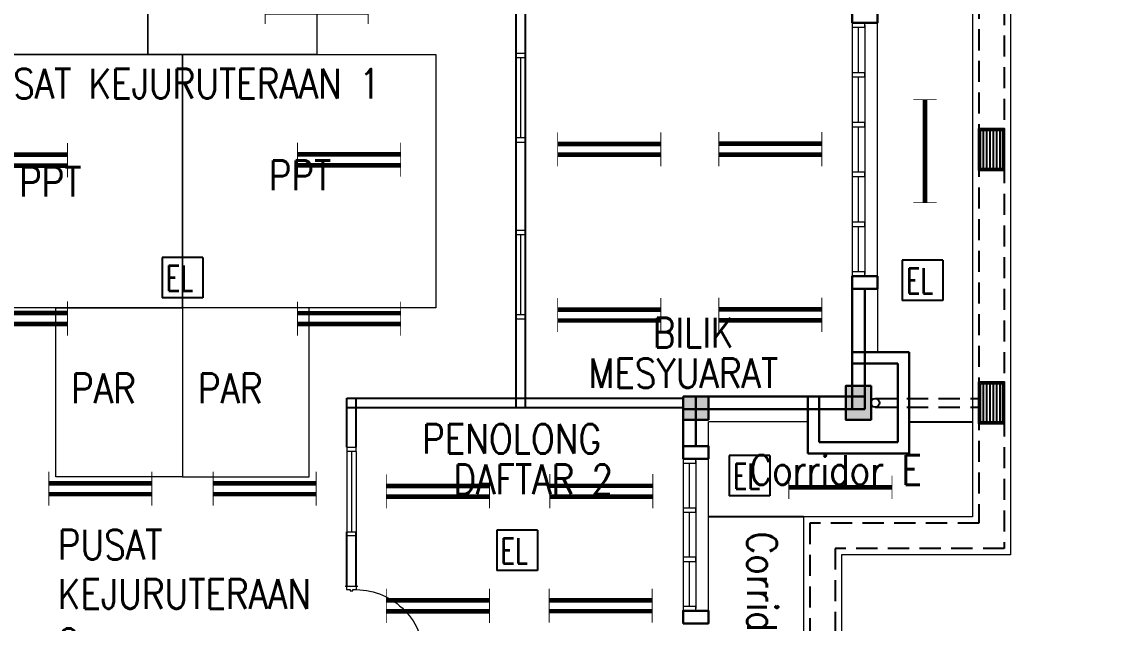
# Model space of a CAD drawing. Header units: inches. Extents: x -86493719 to 430035, y 21644 to 1519532.
# Drawn here: x 268516 to 281308, y 63196 to 70324 of the extents above; entities that cross this region are included whole.
import ezdxf
from ezdxf.enums import TextEntityAlignment as Align

# ---------------------------------------------------------------- set-up
doc = ezdxf.new("R2010")
doc.units = ezdxf.units.IN
doc.header["$MEASUREMENT"] = 0
doc.linetypes.add('DASHED2', pattern=[0.375, 0.25, -0.125])
doc.linetypes.add('HIDDEN', pattern=[0.375, 0.25, -0.125])
for name, color, linetype, lineweight in [('1', 8, 'Continuous', 9), ('COLUMN', 8, 'Continuous', 30), ('DR', 8, 'Continuous', 18), ('LW', 8, 'Continuous', 20), ('t3', 8, 'Continuous', 25), ('wall', 8, 'Continuous', 30), ('WIN', 8, 'Continuous', 18), ('windoor', 8, 'Continuous', 18)]:
    doc.layers.add(name, color=color, linetype=linetype, lineweight=lineweight)
for name, color, linetype in [('DOWNPIPE', 8, 'Continuous'), ('drain', 8, 'Continuous'), ('dxt_text', 4, 'Continuous'), ('ELECT', 6, 'Continuous'), ('FITTING', 40, 'Continuous'), ('FIXT', 8, 'Continuous'), ('MSGRATING', 8, 'Continuous'), ('partition', 8, 'Continuous')]:
    doc.layers.add(name, color=color, linetype=linetype)
doc.styles.add('LAILA', font='romans.shx', dxfattribs={"width": 0.85})
doc.styles.add('ROMANS', font='romans.shx', dxfattribs={"width": 0.5, "height": 400})

# ---------------------------------------------------------------- blocks, each defined once
blk = doc.blocks.new('D900')
at = {"layer": 'DR'}
for p, q in [((38, 915), (38, 115)), ((78, 915), (78, 115)), ((38, 190), (78, 190)), ((38, 115), (78, 115))]:
    blk.add_line(p, q, dxfattribs=at)
at = {"layer": 'DR', "color": 3}
for p, q in [((0, 132), (0, -18)), ((900, 132), (900, -18)), ((900, 115), (900, 0))]:
    blk.add_line(p, q, dxfattribs=at)
at = {"layer": 'DR'}
for points in [[(0, 0), (38, 0), (38, 40), (50, 40), (50, 75), (38, 75), (38, 115), (0, 115)], [(900, 0), (862, 0), (862, 40), (850, 40), (850, 75), (862, 75), (862, 115), (900, 115)]]:
    blk.add_lwpolyline(points, dxfattribs=at)
at = {"layer": 'DR', "color": 8}
blk.add_arc((52, 104), 811, 0.7553, 91.0145, dxfattribs=at)
blk = doc.blocks.new('1 X 8W EL')
at = {"layer": 'ELECT', "color": 6}
for p, q in [((-240, 240), (-240, -240)), ((240, 240), (-240, 240)), ((240, 240), (240, -240)), ((240, -240), (-240, -240))]:
    blk.add_line(p, q, dxfattribs=at)
at = {"layer": 'ELECT', "color": 6, "style": 'ROMANS', "width": 0.7}
blk.add_text('EL', height=300, dxfattribs=at).set_placement((-196, -156))
blk = doc.blocks.new('YBC 2X36')
at = {"layer": 'FITTING', "color": 3}
for points, const_width in [([(-610, 201), (-610, -74)], 10.9), ([(610, 201), (610, -84)], 10.9), ([(-610, 63), (610, 63)], 54.6), ([(-610, 72), (-610, -203)], 10.9), ([(610, 72), (610, -203)], 10.9), ([(-610, -66), (610, -66)], 54.6)]:
    blk.add_lwpolyline(points, dxfattribs=dict(at, const_width=const_width))
blk = doc.blocks.new('YBC 1X36')
at = {"layer": 'FITTING', "color": 3}
for points, const_width in [([(-610, 138), (-610, -138)], 10.9), ([(610, 138), (610, -138)], 10.9), ([(-610, 0), (610, 0)], 54.6)]:
    blk.add_lwpolyline(points, dxfattribs=dict(at, const_width=const_width))

msp = doc.modelspace()

# ---------------------------------------------------------------- hatches: boundary and pattern name
at = {"layer": 'COLUMN'}
msp.add_hatch(color=256, dxfattribs=at).paths.add_polyline_path([(276345, 65884), (276645, 65884), (276645, 65609), (276345, 65609)])

# ---------------------------------------------------------------- linework, layer by layer
at = {"layer": '1'}
for points in [[(268009, 69934), (268009, 72434), (270009, 72434), (270009, 69934)], [(270009, 69934), (270009, 72434), (272009, 72434), (272009, 69934)], [(270420, 69934), (270420, 66934), (267420, 66934), (267420, 69934)], [(273420, 69934), (273420, 66934), (270420, 66934), (270420, 69934)], [(268920, 66934), (270420, 66934), (270420, 64934), (268920, 64934)], [(271920, 66934), (270420, 66934), (270420, 64934), (271920, 64934)]]:
    msp.add_lwpolyline(points, close=True, dxfattribs=at)
at = {"layer": 'COLUMN'}
for points in [[(278570, 66009), (278270, 66009), (278270, 65609), (278570, 65609)], [(276345, 65884), (276645, 65884), (276645, 65609), (276345, 65609)]]:
    msp.add_lwpolyline(points, close=True, dxfattribs=at)
msp.add_solid([(278570, 66009), (278270, 66009), (278570, 65609), (278270, 65609)], dxfattribs=at)
at = {"layer": 'DOWNPIPE', "linetype": 'HIDDEN', "ltscale": 1000}
for p, q in [((278620, 65859), (279870, 65859)), ((278620, 65759), (279870, 65759))]:
    msp.add_line(p, q, dxfattribs=at)
at = {"layer": 'DOWNPIPE'}
msp.add_circle((278620, 65809), 50, dxfattribs=at)
at = {"layer": 'drain', "linetype": 'DASHED2', "ltscale": 1000}
for points in [[(265070, 82034), (276145, 82034), (276145, 79534), (280145, 79534), (280145, 64084), (278145, 64084), (278145, 61109), (281645, 61109), (281645, 52584), (280145, 52584), (280145, 45584), (255195, 45584), (255195, 56034)], [(265070, 81734), (275845, 81734), (275845, 79234), (279845, 79234), (279845, 64384), (277845, 64384), (277845, 60809), (281345, 60809), (281345, 52884), (279845, 52884), (279845, 45884), (255495, 45884), (255495, 55734)]]:
    msp.add_lwpolyline(points, dxfattribs=at)
at = {"layer": 'dxt_text'}
for p, q in [((279024, 65584), (279770, 65584)), ((277770, 64459), (276645, 64459))]:
    msp.add_line(p, q, dxfattribs=at)
at = {"layer": 'LW'}
for p, q in [((280220, 79609), (280220, 64009)), ((279770, 79159), (279770, 64459)), ((278645, 67309), (278645, 70309)), ((278645, 67159), (278645, 66409)), ((276645, 65296), (276645, 65584)), ((277820, 65584), (276645, 65584)), ((276645, 63346), (276645, 65146)), ((279770, 64459), (277770, 64459)), ((277770, 64459), (277770, 60734)), ((280220, 64009), (278220, 64009)), ((278220, 64009), (278220, 61184))]:
    msp.add_line(p, q, dxfattribs=at)
at = {"layer": 'MSGRATING'}
for p, q in [((279895, 69039), (279895, 68579)), ((279935, 69039), (279935, 68579)), ((279975, 69039), (279975, 68579)), ((280015, 69039), (280015, 68579)), ((280055, 69039), (280055, 68579)), ((280095, 69039), (280095, 68579)), ((279895, 66039), (279895, 65579)), ((279935, 66039), (279935, 65579)), ((279975, 66039), (279975, 65579)), ((280015, 66039), (280015, 65579)), ((280055, 66039), (280055, 65579)), ((280095, 66039), (280095, 65579))]:
    msp.add_line(p, q, dxfattribs=at)
for points in [[(279845, 69059), (280145, 69059), (280145, 68559), (279845, 68559)], [(279865, 69039), (280125, 69039), (280125, 68579), (279865, 68579)], [(279845, 66059), (280145, 66059), (280145, 65559), (279845, 65559)], [(279865, 66039), (280125, 66039), (280125, 65579), (279865, 65579)]]:
    msp.add_lwpolyline(points, close=True, dxfattribs=at)
at = {"layer": 'partition'}
for p, q in [((274365, 70734), (274365, 65754)), ((274475, 70734), (274475, 65754)), ((272365, 65864), (276345, 65864)), ((272365, 65282), (272365, 65864)), ((272365, 65754), (276345, 65754)), ((272475, 65282), (272475, 65864)), ((272365, 63634), (272365, 64282)), ((272475, 63634), (272475, 64282))]:
    msp.add_line(p, q, dxfattribs=at)
at = {"layer": 'wall'}
for p, q in [((278345, 70309), (278345, 73309)), ((278345, 65734), (278345, 67309)), ((278495, 65734), (278495, 67159)), ((279020, 66409), (278345, 66409)), ((279020, 65209), (279020, 66409)), ((278885, 66274), (278345, 66274)), ((278885, 65344), (278885, 66274)), ((278495, 65884), (276345, 65884)), ((276345, 65146), (276345, 65884)), ((276495, 65296), (276495, 65884)), ((277820, 65209), (277820, 65884)), ((277955, 65344), (277955, 65884)), ((278495, 65734), (276345, 65734)), ((278885, 65344), (277955, 65344)), ((279020, 65209), (277820, 65209))]:
    msp.add_line(p, q, dxfattribs=at)
for points in [[(278345, 70309), (278345, 70459), (278645, 70459), (278645, 70309)], [(278345, 67159), (278345, 67309), (278645, 67309), (278645, 67159)], [(276345, 65146), (276345, 65296), (276645, 65296), (276645, 65146)], [(276345, 63196), (276345, 63346), (276645, 63346), (276645, 63196)]]:
    msp.add_lwpolyline(points, close=True, dxfattribs=at)
at = {"layer": 'WIN'}
for p, q in [((278345, 70309), (278345, 67309)), ((278420, 69719), (278420, 70259)), ((278495, 70284), (278495, 67334)), ((274365, 69898), (274365, 69948)), ((274365, 69898), (274365, 68948)), ((274420, 69898), (274420, 68948)), ((274475, 69948), (274475, 69898)), ((274475, 69898), (274475, 68948)), ((278420, 69129), (278420, 69669)), ((278420, 68539), (278420, 69079)), ((274365, 68898), (274365, 68948)), ((274475, 68948), (274475, 68898)), ((278420, 67949), (278420, 68489)), ((274365, 67802), (274365, 67852)), ((274365, 67802), (274365, 66852)), ((274420, 67802), (274420, 66852)), ((274475, 67852), (274475, 67802)), ((274475, 67802), (274475, 66852)), ((278420, 67359), (278420, 67899)), ((274365, 66802), (274365, 66852)), ((274475, 66852), (274475, 66802)), ((276645, 65609), (276645, 65884)), ((272365, 65282), (272365, 65232)), ((272475, 65232), (272475, 65282)), ((272365, 65232), (272365, 64282)), ((272420, 65232), (272420, 64282)), ((272475, 65232), (272475, 64282)), ((276345, 65146), (276345, 63346)), ((276495, 65121), (276495, 63371)), ((276420, 64563), (276420, 65096)), ((276420, 63979), (276420, 64513)), ((272365, 64282), (272365, 64232)), ((272475, 64232), (272475, 64282)), ((276420, 63396), (276420, 63929))]:
    msp.add_line(p, q, dxfattribs=at)
for points in [[(278495, 70259), (278495, 70309), (278345, 70309), (278345, 70259)], [(278495, 69669), (278495, 69719), (278345, 69719), (278345, 69669)], [(278495, 69079), (278495, 69129), (278345, 69129), (278345, 69079)], [(278495, 68489), (278495, 68539), (278345, 68539), (278345, 68489)], [(278495, 67899), (278495, 67949), (278345, 67949), (278345, 67899)], [(278495, 67309), (278495, 67359), (278345, 67359), (278345, 67309)], [(276495, 65096), (276495, 65146), (276345, 65146), (276345, 65096)], [(276495, 64513), (276495, 64563), (276345, 64563), (276345, 64513)], [(276495, 63929), (276495, 63979), (276345, 63979), (276345, 63929)], [(276495, 63346), (276495, 63396), (276345, 63396), (276345, 63346)]]:
    msp.add_lwpolyline(points, close=True, dxfattribs=at)
for points in [[(274475, 69948), (274365, 69948)], [(274365, 69898), (274475, 69898)], [(274475, 68948), (274365, 68948)], [(274365, 68898), (274475, 68898)], [(274475, 67852), (274365, 67852)], [(274365, 67802), (274475, 67802)], [(274475, 66852), (274365, 66852)], [(274365, 66802), (274475, 66802)], [(272365, 65282), (272475, 65282)], [(272475, 65232), (272365, 65232)], [(272365, 64282), (272475, 64282)], [(272475, 64232), (272365, 64232)]]:
    msp.add_lwpolyline(points, dxfattribs=at)

# ---------------------------------------------------------------- block references
at = {"layer": 'dxt_text'}
for name, p in [('YBC 2X36', (272009, 70500)), ('YBC 2X36', (275471, 68813)), ('YBC 2X36', (277378, 68815)), ('YBC 2X36', (268448, 68684)), ('YBC 2X36', (272393, 68689)), ('1 X 8W EL', (270420, 67291)), ('1 X 8W EL', (279179, 67260)), ('YBC 2X36', (275471, 66850)), ('YBC 2X36', (277378, 66852)), ('YBC 2X36', (268448, 66809)), ('YBC 2X36', (272393, 66808)), ('1 X 8W EL', (277132, 64946)), ('YBC 2X36', (269448, 64793)), ('YBC 2X36', (271393, 64793)), ('YBC 2X36', (273443, 64762)), ('YBC 2X36', (275378, 64763)), ('YBC 1X36', (278208, 64809)), ('1 X 8W EL', (274381, 64062)), ('YBC 2X36', (273443, 63405)), ('YBC 2X36', (275369, 63407))]:
    msp.add_blockref(name, p, dxfattribs=at)
at = {"layer": 'dxt_text', "rotation": 270}
msp.add_blockref('YBC 1X36', (279208, 68790), dxfattribs=at)
at = {"layer": 'windoor', "xscale": -1, "rotation": 270}
msp.add_blockref('D900', (272363, 62734), dxfattribs=at)

# ---------------------------------------------------------------- texts
at = {"layer": 'FIXT', "insert": (268946, 64304), "char_height": 350, "attachment_point": 1, "style": 'LAILA'}
msp.add_mtext_dynamic_manual_height_columns('PUSAT KEJURUTERAAN 2', width=3026.46, gutter_width=1750, heights=[0], dxfattribs=at)
at = {"layer": 'LW', "insert": (277132, 65189), "char_height": 350, "attachment_point": 1, "style": 'LAILA'}
msp.add_mtext_dynamic_manual_height_columns('Corridor E', width=3116.43, gutter_width=1750, heights=[0], dxfattribs=at)
at = {"layer": 'LW', "insert": (277454, 64283), "char_height": 350, "attachment_point": 1, "rotation": 270, "style": 'LAILA'}
msp.add_mtext_dynamic_manual_height_columns('Corridor F', width=3371.89, gutter_width=1750, heights=[0], dxfattribs=at)
at = {"layer": 't3', "style": 'LAILA', "width": 0.85}
for s, p in [('PUSAT KEJURUTERAAN 1', (267869, 69764)), ('BILIK', (275987, 66814)), ('MESYUARAT', (275227, 66335)), ('PENOLONG', (273258, 65557)), ('DAFTAR 2', (273629, 65079))]:
    msp.add_text(s, height=350, dxfattribs=at).set_placement(p, align=Align.TOP_LEFT)
for s, p in [('PPT', (268486, 68252)), ('PPT', (271443, 68328)), ('PAR', (269104, 65805)), ('PAR', (270604, 65805))]:
    msp.add_text(s, height=350, dxfattribs=at).set_placement(p)

doc.saveas('drawing.dxf')
